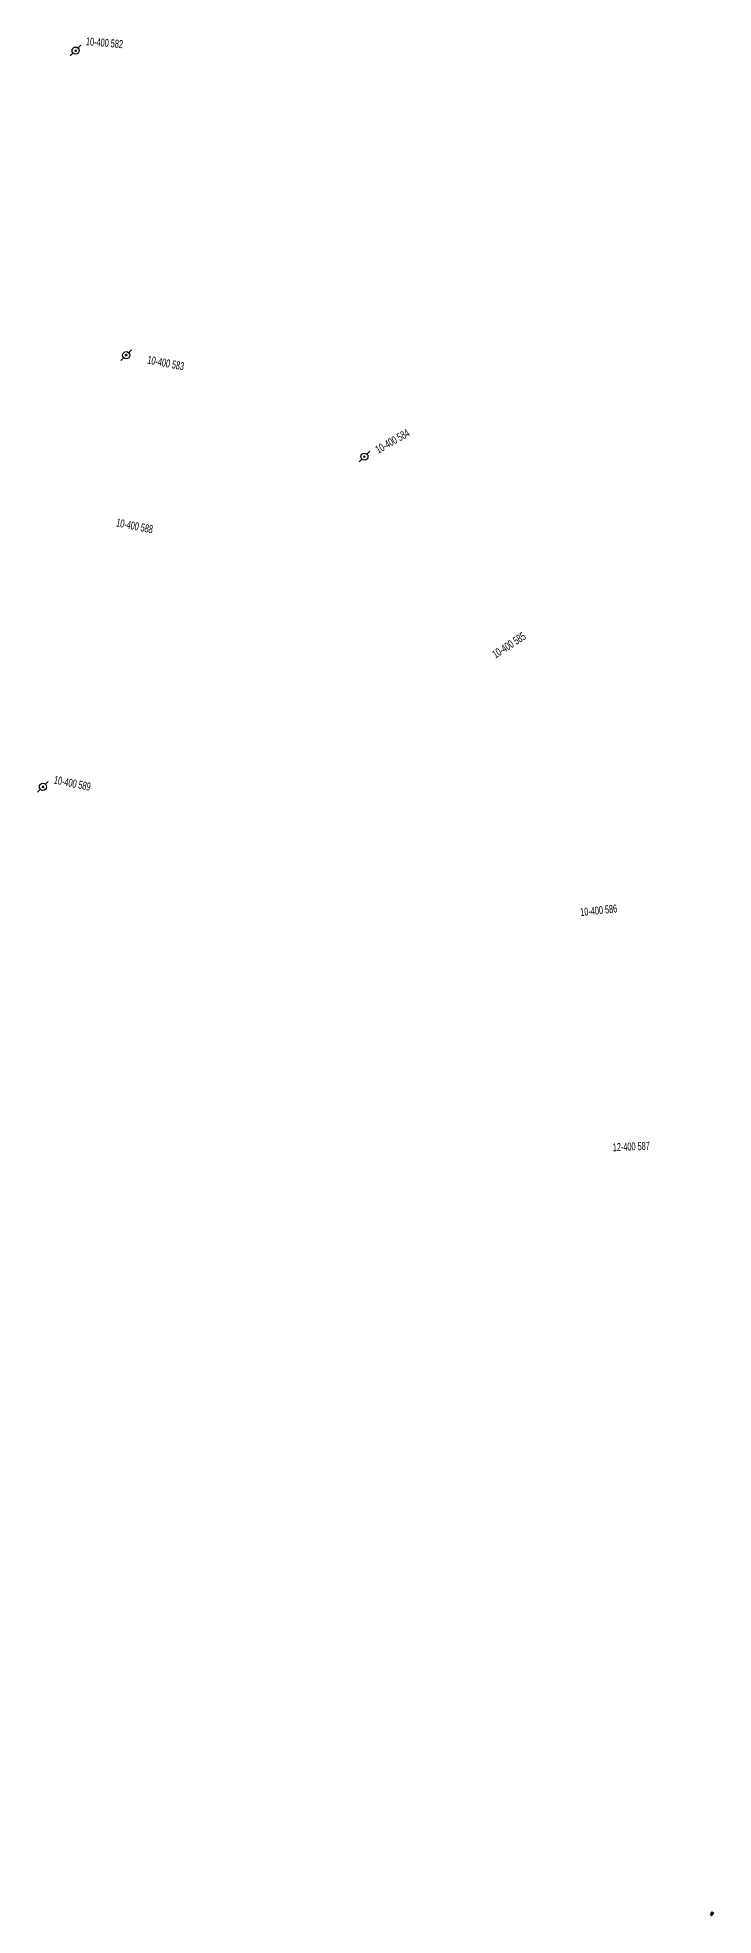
# Model space of a CAD drawing. Header units: millimetres. Extents: x 157000 to 157992, y 155013 to 155968.
# Drawn here: x 157000.4 to 157127, y 155615.7 to 155967.7 of the extents above; entities that cross this region are included whole.
import ezdxf
from ezdxf.enums import TextEntityAlignment as Align

# ---------------------------------------------------------------- set-up
doc = ezdxf.new("R2010")
doc.units = ezdxf.units.MM
doc.header["$LTSCALE"] = 0.3
doc.header["$MEASUREMENT"] = 0
doc.layers.get('0').update_dxf_attribs({"linetype": 'CONTINUOUS'})
doc.layers.add('W0400', color=7, linetype='CONTINUOUS')
doc.layers.add('W0473', color=7, linetype='CONTINUOUS')

# ---------------------------------------------------------------- blocks, each defined once
blk = doc.blocks.new('T400')
for p, q in [((-0.15, 0.3), (0.15, 0.3)), ((-0.15, -0.25), (-0.15, 0.3)), ((-0.15, 0.15), (0.15, 0.15)), ((-0.15, 0), (0.15, 0)), ((0.15, 0.3), (0.15, -0.25)), ((-0.15, -0.15), (0.15, -0.15)), ((-0.15, -0.25), (-0.15, -0.3)), ((-0.15, -0.3), (0.15, -0.3)), ((0.15, -0.3), (0.15, -0.25))]:
    blk.add_line(p, q)
blk = doc.blocks.new('T473')
for p, q in [((-0.166667, 0.166667), (0.166667, -0.166667)), ((-0.166667, -0.166667), (0.166667, 0.166667)), ((0.500001, 0.500001), (1.000002, 1.000002)), ((-1.000002, -1.000002), (-0.500001, -0.500001))]:
    blk.add_line(p, q)
blk.add_ellipse((0, 0), major_axis=(0.471405, 0.471405), ratio=1, start_param=5.4977871438, end_param=11.780972451)

msp = doc.modelspace()

# ---------------------------------------------------------------- block references
at = {"layer": 'W0400', "rotation": 329.6909217484557}
msp.add_blockref('T400', (157126.68, 155616.02), dxfattribs=at)
at = {"layer": 'W0473'}
for p in [(157007.48, 155965.31), (157016.96, 155908.2), (157061.58, 155889.18), (157001.36, 155827.28)]:
    msp.add_blockref('T473', p, dxfattribs=at)

# ---------------------------------------------------------------- texts
at = {"layer": 'W0473', "color": 252, "linetype": 'Continuous', "width": 0.6}
for s, rotation, p in [('10-400 582', 355.245, (157012.9, 155966.78)), ('10-400 583', 349.1247, (157024.39, 155906.74)), ('10-400 584', 29.8792, (157066.83, 155892.09)), ('10-400 588', 348.8261, (157018.54, 155876.19)), ('10-400 585', 33.1558, (157088.66, 155853.84)), ('10-400 589', 348.6581, (157006.88, 155827.96)), ('10-400 586', 6.0204, (157105.47, 155804.13)), ('12-400 587', 2.3558, (157111.58, 155759.84))]:
    msp.add_text(s, height=1.5, rotation=rotation, dxfattribs=at).set_placement(p, align=Align.MIDDLE_CENTER)

doc.saveas('drawing.dxf')
